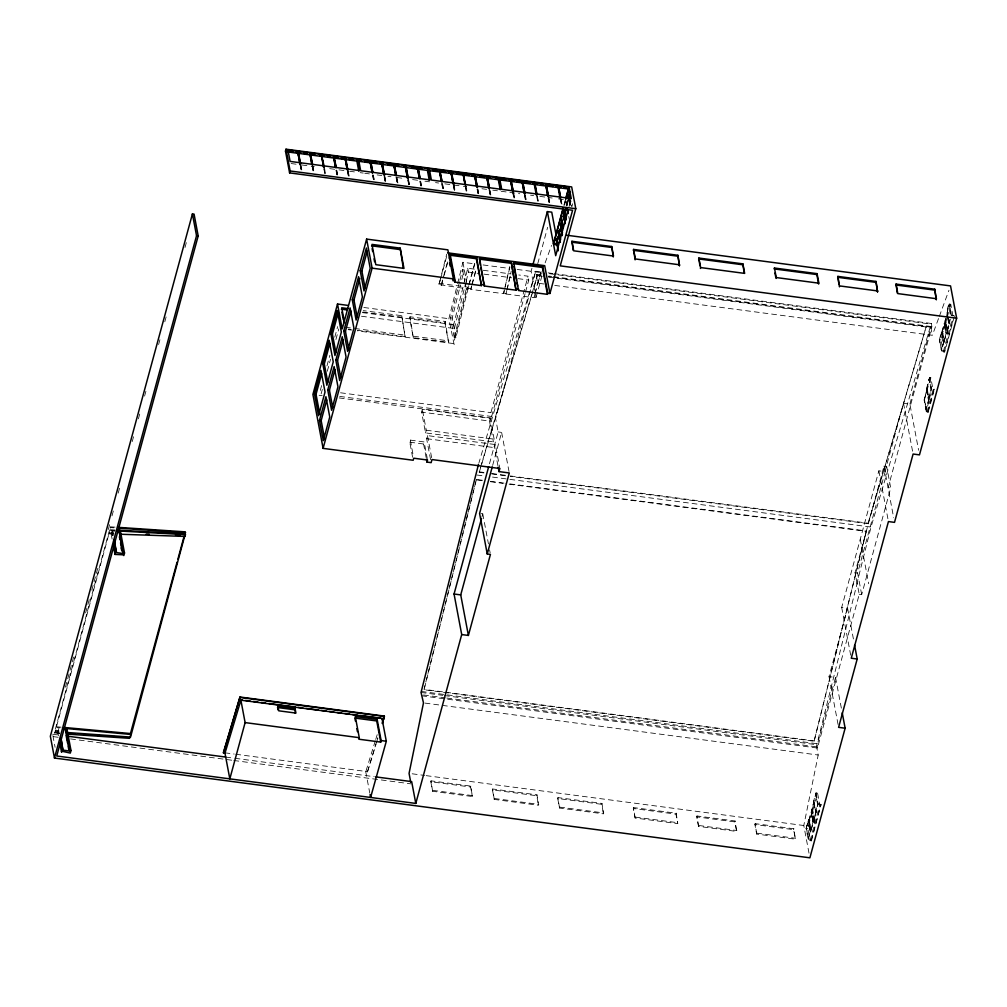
<?xml version="1.0" encoding="UTF-8"?>
<svg xmlns="http://www.w3.org/2000/svg" width="1007" height="1007" viewBox="0 0 1007 1007"><rect width="100%" height="100%" fill="white"/><g stroke="black" fill="none" stroke-linecap="round" stroke-linejoin="round"><path stroke-width="0.75" stroke-dasharray="5 3.75" d="M809.011 853.193L803.787 825.513L818.2 755.023L816.664 746.879L835.546 677.447L829.013 676.591L847.604 608.253L841.688 607.473L878.859 470.81L884.926 471.616L903.518 403.278L909.887 404.122L918.611 450.255M471.528 285.799L470.835 289.361L503.513 293.666L509.794 266.49M503.513 293.666L504.217 290.721M504.583 289.236L509.92 267.094M534.78 294.749L533.987 297.694L505.98 293.994L511.204 271.248M505.98 293.994L506.697 291.048M507.05 289.563L510.964 273.325M454.157 344.684L448.883 318.716L457.241 285.157M457.619 283.634L462.93 262.286L473.781 263.721M462.93 262.286L467.89 289.336L455.894 337.521L454.207 337.332L450.532 317.847L459.532 281.708M459.909 280.21L462.54 269.662L464.214 269.863L460.841 283.408M455.894 337.521L452.206 318.048L460.463 284.918M361.488 316.248L454.396 328.521L453.666 324.682L467.726 268.24L475.455 269.259M454.396 328.521L465.788 282.766M466.178 281.243L468.456 272.079L467.726 268.24M454.207 337.332L466.216 289.147L465.083 283.156M482.592 480.301L476.387 479.483L423.997 689.354L444.2 692.023M476.387 479.483L424.085 689.745L814.097 741.253L866.385 530.979L505.904 483.373M814.097 741.253L866.385 530.979M421.669 695.787L817.445 748.05L859.261 594.306L857.007 583.166L871.017 527.064L931.311 323.474L554.379 273.69M817.445 748.05L816.815 744.739L857.158 583.191M65.405 687.202L74.48 653.845M85.608 612.911L89.736 597.755M91.801 590.165L98.396 565.909M108.29 529.518L109.939 523.451M112.004 515.874L113.653 509.806M118.197 493.128L119.846 487.061M132.219 441.57L133.868 435.515M138.4 418.836L140.049 412.769M144.593 396.091L146.242 390.024M158.602 344.532L160.264 338.465M164.796 321.787L166.445 315.732M184.998 247.495L186.647 241.428M59.325 733.587L54.403 732.655L110.392 526.825L115.075 527.139M54.642 733.272L55.347 730.679L58.456 730.906M58.834 731.888L55.712 731.661L56.468 726.752L109.171 532.98L113.804 533.131M112.595 533.974L109.511 533.874L110.392 526.825M112.104 539.047L110.946 532.904L111.639 530.337L112.507 530.337L113.376 534.969M58.444 735.714L57.6 731.296L58.305 728.728L58.985 729.37M113.212 535.623L112.507 530.337M112.583 535.8L112.218 532.275L113.036 536.605M58.872 730.654L57.6 731.296M321.611 385.58L320.377 390.112L321.107 393.964L322.341 389.419M326.96 365.919L329.843 355.333M334.777 337.181L337.66 326.595M327.275 371.268L330.573 359.172M335.923 339.51L338.793 328.924M357.347 330.283L405.066 336.59L401.768 315.695L363.288 310.622M409.622 318.199L410.013 316.79L445.27 321.447L448.568 342.342L413.311 337.685L409.622 318.199L444.893 322.857L448.568 342.342M405.066 336.59L401.768 315.695M413.311 337.685L410.013 316.79M468.784 286.038L467.978 288.984L438.989 284.553L446.68 254.205M438.989 284.553L440.223 280.022M440.638 278.511L446.806 255.854M441.28 284.855L448.077 259.856M441.393 285.472L443.797 276.648M444.2 275.175L448.996 257.528M412.606 457.241L409.761 442.174L410.327 440.109L424.136 441.935L427.27 458.525M444.893 322.857L445.27 321.447M421.606 412.102L422.336 409.396L490.208 418.358L494.147 439.178L493.405 441.872L425.533 432.909L421.606 412.102L489.478 421.064L493.405 441.872M425.533 432.909L426.276 430.216L422.336 409.396M426.137 457.568L423.582 443.999L424.136 441.935M430.581 459.645L426.628 438.687L427.472 435.603L495.343 444.565L499.862 468.519M474.662 263.368L467.865 288.367L470.722 288.745M469.174 284.566L474.775 263.985M471.931 284.326L475.921 269.624M470.835 289.361L471.641 286.416M472.044 284.943L476.034 270.241M339.711 396.418L491.655 416.483L490.938 412.643L528.046 276.208L518.769 274.974M489.478 421.064L490.208 418.358M491.655 416.483L525.062 293.692M525.465 292.181L528.763 280.047L528.046 276.208M531.948 268.303L531.13 271.286L536.064 297.367L533.874 297.078L541.074 270.619M489.478 463.749L498.138 431.94L495.608 418.585L535.51 271.865L478.954 462.792M537.751 263.658L547.632 227.305M543.868 283.987L537.65 283.168L535.686 271.223L541.917 272.054M535.183 293.289L541.187 271.235M497.899 465.612L494.5 447.649L495.343 444.565M536.064 297.367L541.816 276.22M492.65 465.423L501.624 432.406L498.138 431.94M563.996 204.912L565.217 200.431M564.046 205.604L565.682 199.562M566.349 205.579L566.01 201.891L566.777 201.992L567.319 204.912M567.117 205.68L566.777 201.992M481.963 516.868L482.768 513.86L479.584 513.444M566.765 204.962L567.986 200.456M566.74 205.906L568.389 199.839M569.081 206.498L570.768 200.343M571.8 206.762L572.618 203.729M430.795 781.747L431.046 780.84L470.81 786.102L472.371 796.524L432.595 791.275L430.795 781.747L470.571 786.996L472.371 796.524M432.595 791.275L431.046 780.84M470.571 786.996L470.81 786.102M492.436 789.878L492.675 788.984L537.008 794.838L538.556 805.26L494.236 799.407L492.436 789.878L536.756 795.731L538.556 805.26M494.236 799.407L492.675 788.984M536.756 795.731L537.008 794.838M557.714 798.501L557.954 797.607L601.985 803.422L603.533 813.845L559.514 808.029L557.714 798.501L601.733 804.316L603.533 813.845M559.514 808.029L557.954 797.607M601.733 804.316L601.985 803.422M633.315 808.483L633.554 807.589L676.201 813.215L677.749 823.65L635.115 818.011L633.315 808.483L675.949 814.122L677.749 823.65M635.115 818.011L633.554 807.589M675.949 814.122L676.201 813.215M696.743 816.866L696.995 815.96L735.097 820.995L736.658 831.43L698.543 826.395L696.743 816.866L734.858 821.901L736.658 831.43M698.543 826.395L696.995 815.96M734.858 821.901L735.097 820.995M754.898 824.544L755.137 823.65L793.843 828.761L795.404 839.183L756.698 834.073L754.898 824.544L793.604 829.655L795.404 839.183M756.698 834.073L755.137 823.65M857.007 583.166L855.031 572.693L884.045 466.002L886.638 466.342L890.717 487.929L861.69 594.621L859.261 594.306M861.69 594.621L857.612 573.033L886.638 466.342M793.604 829.655L793.843 828.761M909.887 404.122L930.82 327.149L548.337 276.61M931.311 323.474L931.903 326.633L888.136 487.589L890.717 487.929M814.638 822.581L812.536 811.478L811.315 811.315L813.417 822.417L814.638 822.581L812.825 810.396L811.768 810.257L816.022 792.861L817.546 793.063L807.828 828.774L810.069 840.669L811.441 840.845L811.29 840.065L808.256 839.662L806.103 828.383L808.394 821.108L810.32 831.241L808.319 838.567L810.018 831.203L808.092 821.07M806.154 828.56L808.508 819.899L810.182 820.126M813.946 820.05L812.045 810.006L813.996 802.806L815.594 812.825L813.946 820.05L815.897 812.863L813.656 801.094L815.607 793.894L817.848 804.165L815.582 811.315L817.546 804.127L815.607 793.894M808.394 821.108L806.406 828.421L808.319 838.567M939.367 339.749L941.721 331.102L943.395 331.316M947.965 318.124L946.857 312.283C950.595 287.851 952.698 335.595 948.821 305.096M808.961 819.962L811.315 811.315M814.927 821.498L813.857 821.36L811.743 809.968L813.694 802.768M941.608 332.297L939.619 339.623L941.23 349.719L943.219 342.405L941.306 332.26L943.534 342.443L941.532 349.756M953 316.148L950.746 304.265L949.236 304.064L946.152 317.117M811.151 829.768L809.25 819.723L811.239 812.397L812.838 822.417L811.151 829.768L813.14 822.455L811.239 812.397M926.969 412.064L933.048 389.722L930.77 377.663L929.549 377.499L926.516 388.677L929.247 399.993L926.213 411.171L928.026 411.41L928.19 412.228L926.969 412.064L924.527 399.691L926.667 390.666L928.479 400.283L926.037 409.27L928.794 400.32C924.804 363.968 927.321 418.95 930.82 388.84L928.995 379.135L931.286 388.891L928.731 398.268M942.174 331.165L944.528 322.504L945.749 322.668L947.839 333.77L946.63 333.619L944.528 322.504M947.839 333.77L944.956 321.157L947.209 314.008M947.713 315.241L947.172 312.321L949.123 305.134M944.365 340.97L942.464 330.913L944.151 323.562L946.051 333.607L944.05 340.932L946.353 333.644L944.453 323.599M945.762 318.564L944.981 321.46L946.039 321.598L948.141 332.7M926.893 388.576L929.448 379.198M947.449 316.84L948.808 324.015L947.159 331.253L945.258 321.195L946.039 318.325M926.213 411.171L924.086 399.93L927.12 388.752M930.77 377.663L924.086 399.93M954.359 316.336L944.654 352.035L943.282 351.858L941.042 339.976L946.819 318.703M947.222 317.268L950.746 304.265M808.256 839.662L810.61 831.014L808.508 819.899M949.576 319.634L948.795 322.517L949.878 319.672M816.022 792.861L818.125 803.976L813.857 821.36M944.654 352.035L944.503 351.254L941.469 350.851L943.823 342.204L941.721 331.102M947.071 332.562L951.338 315.166L949.236 304.064M810.61 831.014L813.417 822.417M947.159 331.253L949.11 324.053L948.242 319.584M929.549 377.499L931.676 388.74L929.247 399.993M943.823 342.204L946.63 333.619M810.069 840.669L819.786 804.958L817.546 793.063M943.282 351.858L952.194 319.131M811.29 840.065L821.007 804.354L818.125 803.976M928.026 411.41L934.106 389.067L931.676 388.74M944.503 351.254L953 320.012M811.441 840.845L821.007 804.354M928.19 412.228L933.854 391.371M483.926 472.925L479.256 472.321L480.087 468.834M480.528 467.324L531.671 294.686M532.111 293.188L537.448 275.175L533.081 290.671M479.256 472.321L532.627 292.168M868.059 523.665L926.239 326.52L868.059 523.665L510.36 476.424M375.271 740.913L365.755 771.803L367.429 772.029L376.039 744.085M375.724 739.44L377.537 733.562M367.429 772.029L377.776 737.791M376.492 742.612L377.852 738.194M537.65 283.168L541.388 272.998M545.139 262.827L551.559 245.406M554.744 285.422L932.356 335.293L938.776 317.86M939.317 316.412L948.946 290.268M112.331 530.991L114.936 530.991M110.946 532.904L112.041 532.917M110.115 529.707L114.823 529.972M110.418 530.513L115.125 530.777M110.694 527.63L113.816 527.832M54.403 732.655L59.086 732.97M56.468 726.752L61.125 727.18M56.807 727.646L59.904 727.935M466.216 289.147L467.89 289.336M450.532 317.847L452.206 318.048M291.111 163.537L300.376 164.758M301.924 164.972L309.64 165.991M311.188 166.193L314.272 166.596M329.704 168.635L337.421 169.654M338.969 169.856L348.233 171.089M349.769 171.291L354.401 171.895M360.154 172.663L363.237 173.066M364.786 173.267L369.405 173.884M377.122 174.903L381.754 175.508M387.922 176.326L391.006 176.729M397.173 177.547L401.806 178.163M412.606 179.586L418.774 180.404M424.941 181.21L429.574 181.826M435.528 182.607L438.611 183.022M444.804 183.84L452.546 184.86M454.081 185.061L461.823 186.081M463.371 186.295L466.468 186.698M481.938 188.737L486.582 189.354M492.763 190.172L497.408 190.789M501.171 191.28L519.725 193.734M530.538 195.157L533.634 195.572M539.815 196.39L547.544 197.41M549.092 197.611L552.176 198.014M558.356 198.832L570.73 200.469L571.787 206.07M565.808 202.659L566.563 202.759M951.338 315.166L954.221 315.543M548.148 272.872L552.818 273.489M483.083 264.942L509.429 268.428M517.183 269.448L541.741 272.696M549.532 273.715L931.135 324.116M536.29 274.382L540.96 274.999M548.739 276.031L551.861 276.447M553.422 276.648L931.903 326.633M536.114 275.024L542.32 275.842M537.524 275.654L542.194 276.27M548.412 277.089L926.314 326.998M483.196 270.279L511.027 273.954M942.464 330.913L944.276 342.267M468.456 272.079L477.733 273.312M483.914 274.131L511.757 277.806M517.938 278.624L528.763 280.047M941.042 339.976L939.317 339.586L941.469 350.851M438.762 283.332L467.638 287.146L453.578 343.576L357.674 330.913M503.399 293.062L505.866 293.389M363.804 307.487L448.883 318.716M362.898 312.032L401.39 317.117M362.319 312.611L453.666 324.682M933.048 389.722L934.257 389.873L934.106 389.067M924.527 399.691L926.037 409.27M345.414 327.25L353.105 328.269M354.64 328.471L405.456 335.18M413.688 336.262L448.958 340.92M348.107 329.062L351.179 329.478M348.397 329.692L351.493 330.095M340.542 392.78L490.938 412.643M319.106 395.273L322.202 395.675M339.233 397.929L495.608 418.585M426.276 430.216L494.147 439.178M426.628 438.687L494.5 447.649M409.761 442.174L423.582 443.999M479.194 471.83L483.863 472.447M491.63 473.479L508.736 475.732M510.297 475.946L867.984 523.174M491.706 473.957L508.812 476.223M476.953 475.027L483.184 475.845M492.524 477.079L871.017 527.064M490.371 481.321L504.343 483.171M476.475 479.861L482.693 480.691M490.459 481.711L502.896 483.347M509.101 484.178L866.486 531.369M855.031 572.693L857.612 573.033M445.749 692.237L814.008 740.862M421.329 691.444L817.092 743.707M421.039 692.464L442.853 695.346M444.414 695.56L816.815 744.739M423.506 694.968L445.258 697.838M446.818 698.04L816.664 746.879M425.042 703.1L818.2 755.023M813.656 801.094L816.224 812.699M819.786 804.958L821.158 805.134M809.25 819.723L811.063 831.065M412.178 773.791L424.614 775.44M426.162 775.642L803.787 825.513M806.103 828.383L807.828 828.774M224.926 752.821L234.203 754.042M235.751 754.243L367.354 771.639M52.616 734.216L58.859 735.034M225.706 757.075L233.435 758.095M234.983 758.296L374.277 776.687M53.459 736.658L58.129 737.275M70.566 738.924L232.252 760.272M233.813 760.486L411.057 783.887M432.846 790.369L472.61 795.618M494.475 798.513L538.808 804.366M559.754 807.136L603.785 812.951M635.354 817.118L678.001 822.744M698.795 825.488L736.897 830.523M756.937 833.167L795.656 838.29M109.171 532.98L109.511 533.874M55.347 730.679L55.712 731.661M947.99 316.702L949.437 323.889M948.191 319.672L948.972 323.839M930.82 327.149L932.356 335.293M903.518 403.278L912.808 452.495M884.045 466.002L893.65 517.749M878.859 470.81L888.438 521.563M860.268 539.148L868.701 583.745M847.604 608.253L853.42 639.017M841.688 607.473L850.688 655.154M835.546 677.447L841.361 708.211M829.013 676.591L838.604 727.344M569.937 200.343L571.032 206.133M569.458 199.663L570.818 206.901M569.182 200.242L570.277 206.032M568.691 199.562L570.063 206.8M566.01 201.891L566.563 204.811M568.766 216.467L569.32 219.375M560.975 199.323L562.095 205.239M560.584 198.228L561.982 205.629M559.98 198.152L561.377 205.554M548.828 197.724L549.671 202.155M548.727 198.102L549.57 202.545M548.223 197.636L549.067 202.08M548.123 198.027L548.953 202.47M537.297 196.201L538.418 202.117M537.184 196.579L538.028 201.022M536.681 196.113L537.801 202.042M525.163 194.59L526.283 200.519M525.062 194.98L525.893 199.424M524.559 194.515L525.679 200.431M524.446 194.905L525.566 200.821M513.62 193.067L514.741 198.996M513.243 191.972L514.64 199.373M513.016 192.992L514.136 198.908M512.639 191.896L514.036 199.298M489.981 190.562L490.824 195.006M489.603 189.467L490.724 195.383M489.377 190.487L490.22 194.917M488.987 189.392L490.107 195.308M477.847 188.964L478.677 193.394M477.733 189.341L478.577 193.785M477.23 188.875L478.073 193.319M477.129 189.266L477.973 193.709M466.027 185.955L467.034 192.261M465.423 185.88L466.82 193.281M465.31 186.257L466.43 192.186M501.624 432.406L509.001 471.452M453.893 184.357L455.29 191.758M453.792 184.747L454.912 190.663M453.565 185.754L454.686 191.67M453.188 184.659L454.585 192.06M462.54 269.662L464.793 281.658M442.639 184.306L443.47 188.75M442.249 183.211L443.37 189.14M442.035 184.231L442.866 188.674M441.645 183.136L442.765 189.052M420.649 181.21L421.492 185.653M420.548 181.6L421.392 186.031M420.045 181.134L420.888 185.565M482.768 513.86L488.445 543.893M489.578 549.91L490.157 552.906M419.944 181.512L420.775 185.955M408.515 179.611L409.635 185.527M408.401 179.989L409.245 184.432M407.911 179.523L409.018 185.452M407.797 179.913L408.641 184.357M396.972 178.088L398.092 184.004M396.594 176.993L397.992 184.394M396.368 178L397.211 182.443M395.978 176.905L397.098 182.833M384.85 176.477L385.681 180.92M384.737 176.867L385.58 181.31M384.233 176.401L385.077 180.845M384.133 176.791L384.976 181.222M427.472 435.603L431.713 458.059M373.307 174.954L374.151 179.397M373.207 175.344L374.038 179.787M372.703 174.878L373.534 179.322M372.59 175.268L373.433 179.699M410.327 440.109L413.449 456.7M348.284 171.694L349.127 176.137M347.906 170.598L349.014 176.527M347.679 171.618L348.51 176.061M347.289 170.523L348.409 176.439M336.753 170.17L337.584 174.614M336.64 170.561L337.483 175.004M336.137 170.095L336.98 174.538M336.036 170.473L336.879 174.916M324.619 168.572L325.349 173.393M324.015 168.496L325.123 174.412M323.902 168.874L324.745 173.317M312.799 165.563L314.197 172.965M312.699 165.954L313.819 171.87M312.195 165.488L313.592 172.889M312.082 165.878L313.202 171.794M300.942 165.45L301.773 169.881M300.552 164.355L301.672 170.271M300.325 165.362L301.169 169.805M299.948 164.267L301.068 170.183M365.679 771.4L369.783 793.101M111.639 530.337L112.809 536.479M58.305 728.728L59.262 734.267M52.893 735.664L55.095 747.282"/><path stroke-width="1.5" d="M488.659 466.782L454.056 594.017L461.71 634.561L415.79 803.422L56.744 756.005L198.19 235.928L194.074 214.139L192.413 213.925L50.35 736.255L54.466 758.044L809.892 857.813L845.137 728.212L842.23 712.83M54.466 758.044L196.541 235.714L192.413 213.925M61.402 740.535L62.623 748.616M120.236 530.362L124.516 553.007L123.811 555.574L122.804 554.781L115.012 554.416L115.704 551.849L114.257 544.158M60.835 737.59L62.912 750.114L69.571 750.995L65.656 728.741L66.89 728.753L71.006 750.517L70.301 753.085L62.799 751.423L61.503 751.914L62.195 749.346L60.256 739.037M114.257 539.601L116.422 552.604L123.081 553.485L119.002 530.362L123.081 553.485M513.721 262.462L518.492 290.52L547.443 294.346L542.358 267.447L513.406 263.62L513.721 262.462L542.672 266.289L547.758 293.188L549.948 293.478L572.58 210.274L289.601 172.902L285.485 151.126L286.013 149.187L571.674 186.924L575.79 208.701L560.244 265.861L956.65 318.212L919.479 454.874L913.097 454.031L894.518 522.369L888.438 521.563L851.267 658.226L857.196 659.006L838.604 727.344L845.137 728.212M287.939 149.98L290.092 161.41L359.562 170.586L357.397 159.156L287.939 149.98L287.41 151.906L356.881 161.082L358.769 171.077M130.57 733.159L177.081 562.133M177.912 559.112L184.08 536.404M67.129 734.116L129.563 738.32L130.167 736.104M66.626 732.454L130.545 737.086L184.785 535.535L185.112 536.429L120.311 534.239M185.112 536.429L185.313 531.86L118.197 527.353M289.601 172.902L290.129 170.976L286.013 149.187M299.948 164.267L297.82 152.044L300.652 163.965M300.552 164.355L298.424 152.133M311.805 164.393L309.955 153.656L312.522 164.091M312.422 164.468L310.559 153.731M323.625 167.401L321.497 155.179L324.342 167.086M322.102 155.254L321.384 155.556M335.482 167.514L333.619 156.777L336.187 167.212M336.086 167.603L334.236 156.853M347.012 169.038L345.162 158.3L348.007 170.221M347.616 169.126L345.766 158.376M356.881 161.082L357.397 159.156M358.517 159.282L360.682 170.724L430.102 179.901L427.937 168.459L358.517 159.282L357.988 161.208L427.409 170.384L429.297 180.391M348.334 305.448L337.509 304.013L312.913 394.454L323.096 448.367L413.185 460.262L413.739 458.21L427.56 460.035L426.993 462.087L431.147 462.641L431.99 459.557L499.862 468.519L499.019 471.603L509.29 472.95L487.25 553.988L490.434 554.416L468.393 635.442L461.71 634.561M314.511 394.115L320.956 370.425L325.034 392L318.59 415.69L314.511 394.115L316.034 394.316L319.823 414.355M322.794 363.703L329.163 340.253L333.241 361.828L326.86 385.278L322.794 363.703L324.304 363.905L327.804 382.396M330.875 333.946L337.269 310.458L341.348 332.033L334.953 355.521L330.875 333.946L332.398 334.148L335.897 352.639M316.034 394.316L321.674 373.584M324.304 363.905L329.893 343.387M332.398 334.148L338.39 312.132M384.561 175.004L381.716 163.084L383.579 173.833M382.333 163.172L384.46 175.394M224.976 753.211L240.887 700.205L245.116 722.598L229.823 778.864L224.976 753.211L223.378 752.607L239.993 697.02L384.359 716.09L382.383 723.492M223.453 753.009L239.993 697.02M481.434 285.623L476.349 258.723L449.777 255.212L450.091 254.066L476.663 257.565L481.434 285.623L454.862 282.111L455.177 280.966L452.886 280.663L453.364 278.889L447.876 249.837L366.624 239.1L342.204 328.874L337.509 304.013M319.483 420.397L325.928 396.708L329.755 416.986L323.31 440.676L319.483 420.397L321.157 420.611L324.707 439.455M327.753 389.986L334.135 366.535L337.962 386.814L331.593 410.264L327.753 389.986L329.427 390.2L332.713 407.583M335.847 360.229L342.242 336.741L346.068 357.019L339.674 380.508L335.847 360.229L337.521 360.456L340.807 377.839M343.777 331.089L350.084 307.878L353.923 328.156L347.604 351.367L343.777 331.089L345.439 331.303L349.001 350.134M352.286 299.796L358.568 276.698L362.394 296.989L356.113 320.075L352.286 299.796L353.96 300.01L357.246 317.394M360.204 270.682L366.372 248.012L370.198 268.29L364.031 290.973L360.204 270.682L361.865 270.908L365.151 288.292M321.157 420.611L326.784 399.892M329.427 390.2L335.004 369.682M337.521 360.456L343.11 339.9M345.439 331.303L350.965 310.999M353.96 300.01L359.839 278.373M361.865 270.908L367.215 251.246M396.418 175.13L393.85 164.682L395.701 175.432M394.454 164.77L396.305 175.508M323.096 448.367L372.112 268.152L366.624 239.1M403.329 268.365L400.157 248.112L371.961 244.399L375.8 264.677L403.983 268.403L400.157 248.112M277.945 709.872L277.882 706.096L295.038 708.362L295.932 713.082L278.775 710.816L277.882 706.096M427.409 170.384L427.937 168.459M429.246 168.61L431.411 180.064L501.02 189.266L498.855 177.811L429.246 168.61L428.718 170.548L498.339 179.737L500.227 189.757M441.368 181.663L439.518 170.913L442.073 181.348M441.972 181.738L440.122 170.989M295.315 713.321L295.038 708.362M452.898 183.186L451.048 172.436L453.893 184.357M453.515 183.261L451.665 172.512M465.033 184.785L463.182 174.035L465.637 184.86M463.786 174.123L463.082 174.425M476.575 186.308L474.712 175.558L477.557 187.478M477.18 186.383L475.329 175.646M488.71 187.906L486.859 177.169L489.427 187.604M489.314 187.994L487.464 177.245M476.349 258.723L476.663 257.565M498.339 179.737L498.855 177.811M500.089 185.552L499.006 179.812L499.535 177.887L569.081 187.075L571.246 198.543L501.7 189.354L499.535 177.887M480.352 265.08L479.533 257.943L511.254 262.135L516.012 290.192L484.304 286.001L480.905 268.076M513.343 191.594L510.499 179.674L512.349 190.411M359.272 737.678L358.857 739.214L380.722 742.109L381.137 740.56L377.147 719.413L355.282 716.518L359.272 737.678L245.116 722.598M511.115 179.75L513.243 191.972M484.304 286.001L479.533 257.943M380.722 742.109L376.719 720.949L377.147 719.413M382.308 723.076L384.359 716.09M516.012 290.192L511.254 262.135M534.062 183.186L536.303 195.018M548.551 196.239L545.706 184.319L547.846 196.541M546.31 184.407L548.173 195.144M533.169 263.821L547.367 211.596L551.748 212.162L555.839 233.788M557.74 186.308L558.457 186.005L560.698 197.85M558.457 186.005L560.584 198.228M542.358 267.447L542.672 266.289M492.234 466.921L479.584 513.444L487.25 553.988M553.548 244.26L555.7 255.702L563.102 228.488L560.937 217.046L553.548 244.26L556.229 244.613L553.447 243.719L563.19 207.895M566.022 197.448L568.464 188.498L570.491 198.908M568.263 209.519L563.341 227.62L561.176 216.165L563.228 208.613M565.682 199.562L569.081 187.075M558.117 250.881L556.141 238.546L556.896 238.646L558.256 245.872M568.691 199.562L568.086 194.439L568.842 194.54L569.66 198.882M558.331 248.087L556.896 238.646M565.846 219.715L563.933 209.569L564.688 209.67L565.846 217.688M569.182 198.203L568.842 194.54M468.393 635.442L460.728 594.898L481.547 518.366M556.128 244.072L558.168 236.557M559.401 232.038L560.219 229.03M563.492 216.996L565.531 209.481M556.229 244.613L562.397 221.943M565.217 223.68L563.857 216.518L565.921 208.94M568.804 198.329L570.453 192.261M547.443 294.346L547.758 293.188M573.222 250.34L571.926 241.277L611.702 246.526L613.502 256.055L573.726 250.806L571.926 241.277M613.263 256.961L611.702 246.526M635.115 259.844L633.567 249.421L677.887 255.275L679.448 265.697L677.887 255.275M699.89 265.747L698.845 258.044L742.864 263.859L744.664 273.388L700.645 267.572L698.845 258.044M700.394 268.466L700.645 267.572M744.173 272.922L742.864 263.859M774.446 268.026L776.246 277.554L818.88 283.181L817.08 273.652L774.446 268.026L774.207 268.919L816.841 274.559L818.641 284.087M776.007 278.448L776.246 277.554M816.841 274.559L817.08 273.652M838.919 284.112L837.874 276.396L875.989 281.431L877.538 291.866L875.989 281.431M839.435 286.831L837.874 276.396M897.325 293.15L896.029 284.075L934.735 289.198L936.296 299.62L934.735 289.198M381.993 718.432L386.31 741.253L370.601 797.456L370.06 794.548M478.501 464.29L421.039 692.464L423.481 702.899L409.069 773.389L410.768 782.389M62.887 729.383L65.493 729.383L69.571 750.995M146.204 534.226L149.288 534.339M175.52 535.221L180.152 535.384M117.945 530.148L185.288 533.874M116.686 530.865L185.59 534.667M118.499 528.146L185.615 532.665M68.451 733.599L74.694 734.015M84.059 734.644L90.303 735.072M98.107 735.588L105.924 736.117M113.728 736.646L119.971 737.061M64.221 727.469L130.91 733.587M64.561 728.351L131.25 734.481M285.485 151.126L293.264 152.145M296.373 152.561L301.03 153.177M304.139 153.58L307.248 153.995M311.918 154.612L315.027 155.028M319.697 155.632L324.355 156.249M327.464 156.664L330.573 157.079M335.243 157.696L338.352 158.099M341.461 158.514L346.118 159.131M349.228 159.534L353.898 160.151M358.568 160.768L361.677 161.183M364.786 161.598L369.443 162.215M372.552 162.618L377.222 163.235M380.331 163.65L383.44 164.053M388.11 164.67L392.768 165.286M395.877 165.702L398.986 166.105M403.656 166.721L406.765 167.137M411.422 167.754L422.311 169.189M433.199 170.624L437.856 171.24M440.965 171.656L445.635 172.273M448.744 172.675L453.402 173.292M456.511 173.708L461.181 174.324M464.29 174.74L468.96 175.356M472.069 175.759L475.178 176.175M479.836 176.791L484.505 177.408M487.615 177.811L490.724 178.226M495.381 178.843L498.503 179.246M501.612 179.661L506.269 180.278M509.378 180.694L514.048 181.31M517.157 181.713L521.815 182.33M524.924 182.745L529.594 183.362M532.703 183.765L537.373 184.382M540.482 184.797L543.591 185.212M548.249 185.817L552.919 186.433M556.028 186.849L560.685 187.466M563.794 187.881L566.903 188.284M499.006 179.812L568.565 189.001M567.872 195.207L568.628 195.308M290.129 170.976L575.79 208.701M561.176 216.165L563.857 216.518M558.948 234.19L562.057 234.606M566.714 235.223L950.545 285.912L956.65 318.212M555.927 239.314L556.682 239.414M571.686 242.184L611.463 247.432M633.315 250.315L677.648 256.168M698.594 258.937L742.625 264.753M837.635 277.303L875.738 282.338M895.777 284.981L934.496 290.092M679.687 264.803L635.367 258.95L633.567 249.421M839.674 285.925L877.789 290.96M936.535 298.727L897.829 293.603L896.029 284.075M447.624 252.833L544.686 265.647L549.948 293.478M479.219 259.101L510.939 263.293M371.583 245.809L399.766 249.535M196.541 235.714L198.19 235.928M372.112 268.152L453.364 278.889M481.749 284.465L484.619 284.843M516.327 289.034L518.806 289.361M347.881 308.583L341.725 307.764L344.558 322.756M341.348 309.187L347.503 309.992M454.056 594.017L460.728 594.898M115.704 551.849L116.585 551.962M123.257 552.843L124.516 553.007M240.069 697.436L384.447 716.493M239.288 699.588L242.397 699.991M245.494 700.406L250.151 701.023M253.248 701.426L257.905 702.043M261.002 702.458L265.659 703.075M268.768 703.478L295.127 706.964M298.236 707.367L302.893 707.984M305.99 708.399L318.401 710.036M321.497 710.438L326.155 711.055M329.251 711.471L333.909 712.087M337.018 712.49L341.663 713.107M344.772 713.522L349.416 714.127M352.526 714.542L357.183 715.159M360.279 715.562L380.445 718.23M239.364 700.003L383.667 718.658M277.491 707.518L294.648 709.784M376.719 720.949L354.854 718.067L355.433 721.088M381.137 740.56L386.31 741.253M68.212 736.268L225.706 757.075M375.838 776.901L411.674 781.633L415.79 803.422M62.195 749.346L63.089 749.472M69.747 750.341L71.006 750.517M382.068 718.847L383.743 719.074M854.578 645.172L857.196 659.006M774.975 273.01L775.742 277.089M568.086 194.439L568.905 198.782M567.394 209.179L568.212 213.547M566.903 208.487L567.734 212.867M564.688 209.67L566.324 218.368M563.719 210.337L565.632 220.483M557.853 185.93L559.98 198.152M563.63 217.399L564.172 220.269M561 223.252L562.384 230.565M560.786 224.02L562.447 232.793M562.447 234.845L560.244 223.151L562.246 235.613M560.609 239.565L558.948 230.792L558.193 230.691L560.395 242.385M558.747 231.56L560.395 240.333M557.979 231.459L559.917 241.693M556.141 238.546L558.319 250.114M545.706 184.319L547.946 196.164M547.367 211.596L553.447 243.719M534.78 182.884L537.008 194.716M534.667 183.261L536.907 195.106M522.646 181.273L524.886 193.117M522.545 181.663L524.785 193.495M524.282 193.029L522.041 181.197L524.169 193.42M510.499 179.674L512.739 191.506M513.973 266.603L516.515 280.059M517.082 283.043L517.648 286.038M486.859 177.169L488.823 187.529M474.712 175.558L476.953 187.403M463.182 174.035L465.133 184.394M451.048 172.436L453.288 184.281M498.175 467.11L499.019 471.603M439.518 170.913L441.469 181.273M450.091 254.066L455.177 280.966M450.62 259.705L451.186 262.689M451.753 265.672L453.163 273.149M453.729 276.145L454.862 282.111M449.563 263.079L450.116 266.012M418.132 167.892L420.095 178.252M418.031 168.282L419.995 178.642M417.527 167.817L419.491 178.176M417.427 168.194L419.378 178.554M405.997 166.293L408.238 178.126M405.897 166.671L407.848 177.031M405.393 166.205L407.621 178.05M405.28 166.596L407.52 178.428M393.85 164.682L395.814 175.042M381.716 163.084L383.957 174.928M370.79 161.636L372.754 171.996M370.689 162.026L372.64 172.386M370.186 161.561L372.426 173.405M426.427 459.066L426.993 462.087M370.072 161.951L372.036 172.31M372.124 248.704L372.678 251.599M374.05 258.849L374.591 261.744M345.162 158.3L347.402 170.133M333.619 156.777L335.583 167.137M321.497 155.179L323.725 167.011M341.914 312.183L343.324 319.672M309.955 153.656L311.918 164.003M297.82 152.044L300.048 163.889M356.856 728.64L357.435 731.661M119.405 536.781L119.971 539.79M120.538 542.786L121.96 550.275M121.218 547.921L121.784 550.917M114.37 541.791L116.12 551.056M113.262 545.202L115.012 554.416M66.084 735.299L67.545 743.028M68.136 746.111L68.715 749.195M59.828 743.078L61.503 751.914"/></g></svg>
